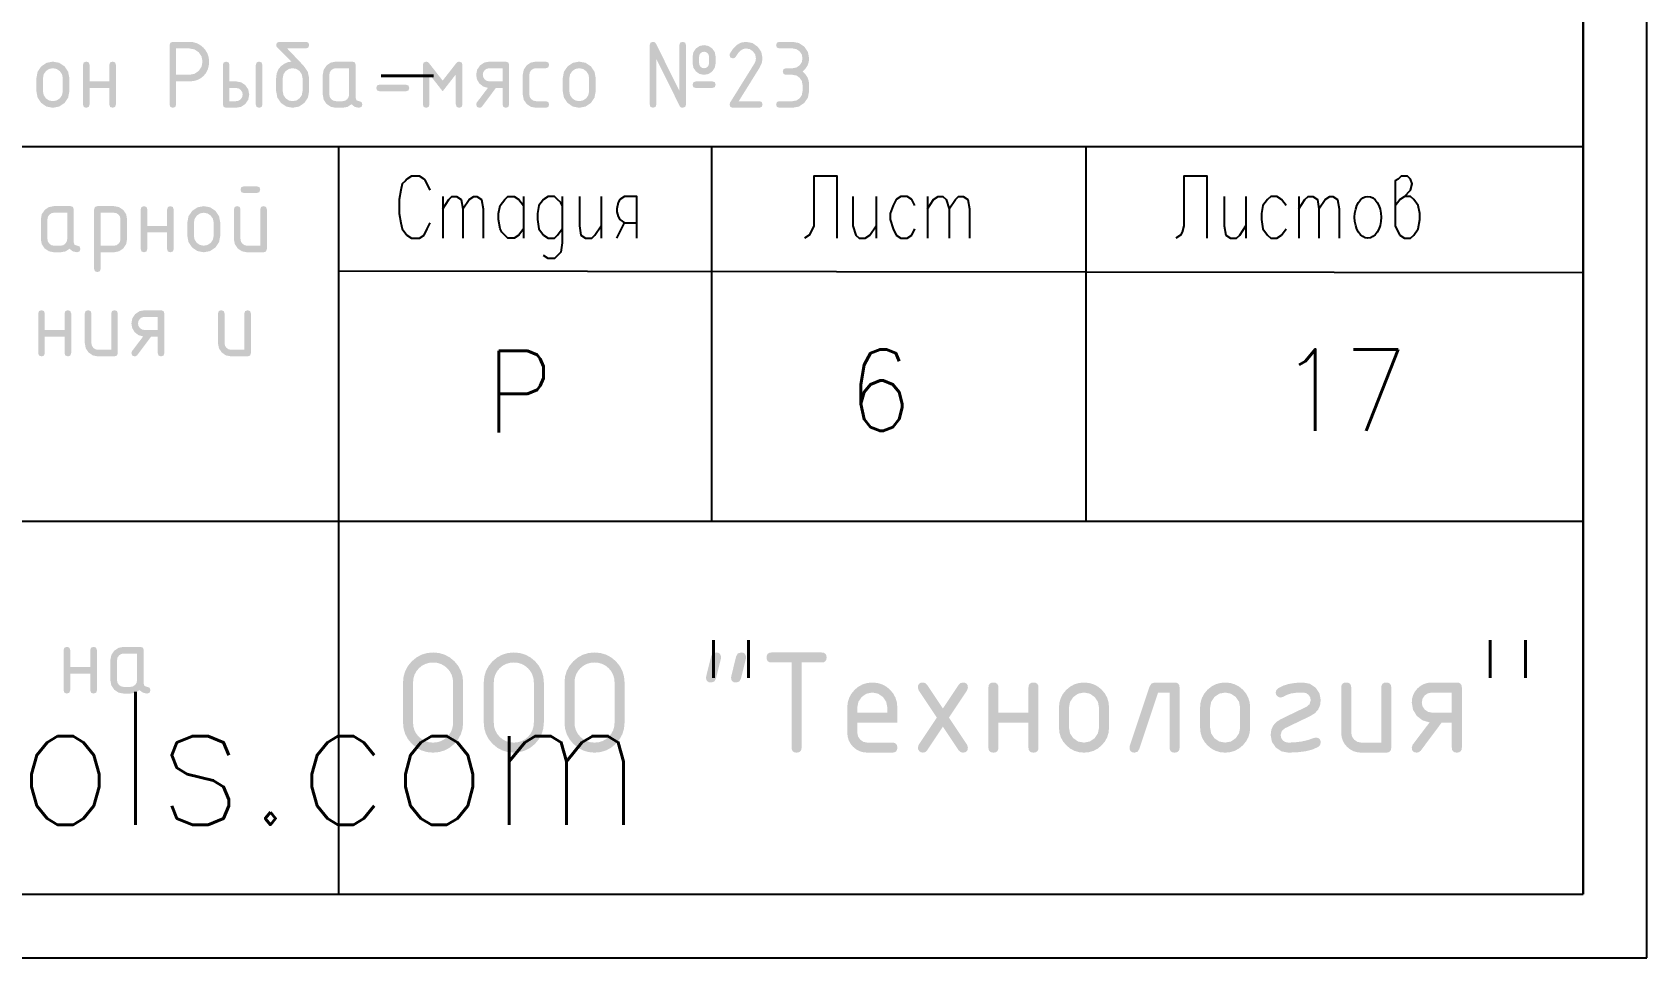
# Model space of a CAD drawing. Header units: millimetres. Extents: x 0 to 420, y 0 to 297.
# Drawn here: x 376.08 to 420.07, y 0 to 25.21 of the extents above; entities that cross this region are included whole.
import ezdxf

# ---------------------------------------------------------------- set-up
doc = ezdxf.new("R2010")
doc.units = ezdxf.units.MM
doc.layers.get('0').update_dxf_attribs({"linetype": 'CONTINUOUS'})
doc.styles.get("Standard").update_dxf_attribs({"font": 'STANDARD'})

# ---------------------------------------------------------------- blocks, each defined once
blk = doc.blocks.new('ABViewer')
at = {"color": 0, "true_color": 0x000001, "insert": (0, 0), "char_height": 0.05, "attachment_point": 1}
blk.add_mtext('ABViewer 16 trial version - www.cadsofttools.com', dxfattribs=at)

msp = doc.modelspace()

# ---------------------------------------------------------------- hatches: boundary and pattern name
at = {"true_color": 0x000007}
h = msp.add_hatch(color=0, dxfattribs=at)
h.paths.add_polyline_path([(379.913331, 24.952871), (380.362571, 24.952871), (380.470463, 24.942966), (380.570035, 24.913321), (380.661235, 24.864039), (380.744012, 24.795223), (380.812742, 24.712446), (380.861834, 24.621246), (380.89129, 24.521674), (380.901109, 24.413782), (380.891712, 24.299569), (380.863557, 24.196672), (380.816695, 24.105041), (380.751178, 24.024624), (380.670769, 23.959193), (380.579199, 23.912521), (380.476466, 23.884555), (380.362571, 23.875245), (380.003179, 23.875245), (380.003179, 23.246308), (379.980579, 23.178853), (379.913331, 23.15646), (379.845876, 23.178853), (379.823483, 23.246308), (379.823483, 24.863023), (379.845876, 24.930271)], flags=0)
h.paths.add_polyline_path([(380.003179, 24.773175), (380.003179, 24.05439), (380.362571, 24.05439), (380.501477, 24.080435), (380.617233, 24.15857), (380.695367, 24.274394), (380.721412, 24.413782), (380.695367, 24.552964), (380.617233, 24.668995), (380.501477, 24.74713), (380.362571, 24.773175)], flags=0)
h = msp.add_hatch(color=0, dxfattribs=at)
h.paths.add_polyline_path([(383.626227, 23.964542), (383.626227, 23.605701), (383.593292, 23.432619), (383.495038, 23.287649), (383.349931, 23.189189), (383.177538, 23.15646), (383.004457, 23.189189), (382.859487, 23.287649), (382.761026, 23.432619), (382.728298, 23.605701), (382.728298, 23.964542), (382.742784, 24.091054), (382.786313, 24.199428), (382.858987, 24.289716), (382.960911, 24.361968), (383.053859, 24.400691), (383.140607, 24.413782), (382.745937, 24.808452), (382.728298, 24.861369), (382.750691, 24.929858), (382.818146, 24.952871), (383.538033, 24.952871), (383.605281, 24.930271), (383.627881, 24.863023), (383.605281, 24.795568), (383.538033, 24.773175), (383.027608, 24.773175), (383.479604, 24.298027), (383.589503, 24.137072)], flags=0)
h.paths.add_polyline_path([(383.446531, 23.605701), (383.446531, 23.964542), (383.426756, 24.067964), (383.367707, 24.155262), (383.280478, 24.214311), (383.177538, 24.234086), (383.073703, 24.214311), (382.986818, 24.155262), (382.927562, 24.067964), (382.907994, 23.964542), (382.907994, 23.605701), (382.927493, 23.501176), (382.986266, 23.414429), (383.073014, 23.355656), (383.177538, 23.336156), (383.280478, 23.355725), (383.367707, 23.41498), (383.426756, 23.501866)], flags=0)
h = msp.add_hatch(color=0, dxfattribs=at)
h.paths.add_polyline_path([(393.079554, 24.899403), (393.715105, 23.61893), (393.715105, 24.863023), (393.737498, 24.930271), (393.804953, 24.952871), (393.872201, 24.930271), (393.894801, 24.863023), (393.894801, 23.246308), (393.872201, 23.178853), (393.804953, 23.15646), (393.756653, 23.167622), (393.726129, 23.201109), (393.086719, 24.48985), (393.086719, 23.246308), (393.06412, 23.178853), (392.996871, 23.15646), (392.929416, 23.178853), (392.907023, 23.246308), (392.907023, 24.863023), (392.929416, 24.930271), (392.996871, 24.952871), (393.046067, 24.939366)], flags=0)
h.paths.add_polyline_path([(394.613586, 23.695549), (394.164345, 23.695549), (394.09689, 23.717942), (394.074497, 23.785397), (394.09689, 23.852645), (394.164345, 23.875245), (394.613586, 23.875245), (394.680834, 23.852645), (394.703434, 23.785397), (394.680834, 23.717942)], flags=0)
h.paths.add_polyline_path([(394.523738, 24.369134), (394.523738, 24.54883), (394.513816, 24.600162), (394.48405, 24.643639), (394.440504, 24.673405), (394.38869, 24.683327), (394.336876, 24.673405), (394.29333, 24.643639), (394.26384, 24.600162), (394.254193, 24.54883), (394.254193, 24.369134), (394.26384, 24.316148), (394.29333, 24.272671), (394.336876, 24.243663), (394.38869, 24.234086), (394.440504, 24.243732), (394.48405, 24.273222), (394.513816, 24.317044)], flags=0)
h.paths.add_polyline_path([(394.703434, 24.369134), (394.680352, 24.248073), (394.611381, 24.146443), (394.509544, 24.077265), (394.38869, 24.05439), (394.267629, 24.077265), (394.165999, 24.146443), (394.097304, 24.248073), (394.074497, 24.369134), (394.074497, 24.54883), (394.097304, 24.669615), (394.165999, 24.77097), (394.267629, 24.839941), (394.38869, 24.863023), (394.509544, 24.839941), (394.611381, 24.77097), (394.680352, 24.669615), (394.703434, 24.54883)], flags=0)
for points in [[(395.53206, 24.952871), (395.704453, 24.919867), (395.84956, 24.82113), (395.947814, 24.676023), (395.980749, 24.50363), (395.960217, 24.374991), (395.89917, 24.24511), (395.333072, 23.336156), (395.890901, 23.336156), (395.95815, 23.313557), (395.980749, 23.246308), (395.95815, 23.178853), (395.890901, 23.15646), (395.172668, 23.15646), (395.105213, 23.178853), (395.08282, 23.246308), (395.097703, 23.298123), (395.756405, 24.355353), (395.789891, 24.428458), (395.801053, 24.50363), (395.781278, 24.607052), (395.72223, 24.694351), (395.635, 24.7534), (395.53206, 24.773175), (395.457121, 24.759024), (395.38523, 24.716606), (395.316337, 24.645973), (395.250389, 24.547176), (395.218557, 24.514448), (395.172668, 24.50363), (395.105213, 24.526024), (395.08282, 24.593478), (395.091088, 24.63041), (395.181229, 24.771487), (395.284702, 24.872256), (395.401612, 24.932717)], [(396.801509, 24.05439), (396.621813, 24.05439), (396.554358, 24.076783), (396.531965, 24.144238), (396.554358, 24.211486), (396.621813, 24.234086), (396.801509, 24.234086), (396.905345, 24.253585), (396.99223, 24.312359), (397.050797, 24.399106), (397.070503, 24.50363), (397.050728, 24.607052), (396.991679, 24.694351), (396.904449, 24.7534), (396.801509, 24.773175), (396.442117, 24.773175), (396.374662, 24.795568), (396.352269, 24.863023), (396.374662, 24.930271), (396.442117, 24.952871), (396.801509, 24.952871), (396.973902, 24.919798), (397.119009, 24.820579), (397.217264, 24.675334), (397.250199, 24.50363), (397.238942, 24.397401), (397.205206, 24.302023), (397.149042, 24.217601), (397.070503, 24.144238), (397.149042, 24.070651), (397.205206, 23.986315), (397.238942, 23.89123), (397.250199, 23.785397), (397.250199, 23.605701), (397.217126, 23.432619), (397.117907, 23.287649), (396.972731, 23.189189), (396.801509, 23.15646), (396.442117, 23.15646), (396.374662, 23.178853), (396.352269, 23.246308), (396.374662, 23.313557), (396.442117, 23.336156), (396.801509, 23.336156), (396.905345, 23.355656), (396.99223, 23.414429), (397.050797, 23.501176), (397.070503, 23.605701), (397.070503, 23.785397), (397.050728, 23.888336), (396.991679, 23.975566), (396.904449, 24.034615)], [(377.644424, 23.695549), (377.644424, 23.246308), (377.621824, 23.178853), (377.554576, 23.15646), (377.487121, 23.178853), (377.464728, 23.246308), (377.464728, 24.323934), (377.487121, 24.391182), (377.554576, 24.413782), (377.621824, 24.391182), (377.644424, 24.323934), (377.644424, 23.875245), (378.182961, 23.875245), (378.182961, 24.323934), (378.205354, 24.391182), (378.272809, 24.413782), (378.340058, 24.391182), (378.362657, 24.323934), (378.362657, 23.246308), (378.340058, 23.178853), (378.272809, 23.15646), (378.205354, 23.178853), (378.182961, 23.246308), (378.182961, 23.695549)], [(387.265192, 23.605701), (386.905799, 24.065414), (386.905799, 23.246308), (386.883199, 23.178853), (386.815951, 23.15646), (386.748496, 23.178853), (386.726103, 23.246308), (386.726103, 24.323934), (386.748496, 24.391182), (386.815951, 24.413782), (386.860668, 24.399382), (386.905799, 24.356456), (387.265192, 23.896742), (387.624033, 24.356456), (387.668957, 24.399382), (387.713881, 24.413782), (387.781129, 24.391182), (387.803729, 24.323934), (387.803729, 23.246308), (387.781129, 23.178853), (387.713881, 23.15646), (387.646426, 23.178853), (387.624033, 23.246308), (387.624033, 24.065414)], [(389.627656, 24.05439), (389.627656, 23.515853), (389.640885, 23.447088), (389.680573, 23.389073), (389.738588, 23.349386), (389.807352, 23.336156), (390.076345, 23.336156), (390.143593, 23.313557), (390.166193, 23.246308), (390.143593, 23.178853), (390.076345, 23.15646), (389.807352, 23.15646), (389.667964, 23.182505), (389.55214, 23.26064), (389.474005, 23.376464), (389.44796, 23.515853), (389.44796, 24.05439), (389.474005, 24.193572), (389.55214, 24.309603), (389.667964, 24.387737), (389.807352, 24.413782), (390.076345, 24.413782), (390.143593, 24.391182), (390.166193, 24.323934), (390.143593, 24.256479), (390.076345, 24.234086), (389.807352, 24.234086), (389.737899, 24.220926), (389.680021, 24.181721), (389.64061, 24.12343)], [(386.264735, 23.605701), (385.546502, 23.605701), (385.479047, 23.628094), (385.456654, 23.695549), (385.479047, 23.762797), (385.546502, 23.785397), (386.264735, 23.785397), (386.331984, 23.762797), (386.354583, 23.695549), (386.331984, 23.628094)], [(379.217555, 19.758422), (379.217555, 19.309181), (379.194955, 19.241726), (379.127707, 19.219333), (379.060252, 19.241726), (379.037859, 19.309181), (379.037859, 20.386807), (379.060252, 20.454055), (379.127707, 20.476655), (379.194955, 20.454055), (379.217555, 20.386807), (379.217555, 19.938118), (379.756092, 19.938118), (379.756092, 20.386807), (379.778485, 20.454055), (379.84594, 20.476655), (379.913189, 20.454055), (379.935788, 20.386807), (379.935788, 19.309181), (379.913189, 19.241726), (379.84594, 19.219333), (379.778485, 19.241726), (379.756092, 19.309181), (379.756092, 19.758422)], [(376.424619, 16.921961), (376.424619, 16.472721), (376.40202, 16.405266), (376.334771, 16.382873), (376.267316, 16.405266), (376.244923, 16.472721), (376.244923, 17.550347), (376.267316, 17.617595), (376.334771, 17.640195), (376.40202, 17.617595), (376.424619, 17.550347), (376.424619, 17.101658), (376.963157, 17.101658), (376.963157, 17.550347), (376.98555, 17.617595), (377.053005, 17.640195), (377.120253, 17.617595), (377.142853, 17.550347), (377.142853, 16.472721), (377.120253, 16.405266), (377.053005, 16.382873), (376.98555, 16.405266), (376.963157, 16.472721), (376.963157, 16.921961)], [(378.412302, 17.550347), (378.412302, 16.472721), (378.389702, 16.405266), (378.322454, 16.382873), (377.873765, 16.382873), (377.734376, 16.408918), (377.618552, 16.487053), (377.540417, 16.602877), (377.514372, 16.742265), (377.514372, 17.550347), (377.536766, 17.617595), (377.60422, 17.640195), (377.671469, 17.617595), (377.694069, 17.550347), (377.694069, 16.742265), (377.707298, 16.673501), (377.746985, 16.615486), (377.805001, 16.575798), (377.873765, 16.562569), (378.232606, 16.562569), (378.232606, 17.550347), (378.254999, 17.617595), (378.322454, 17.640195), (378.389702, 17.617595)], [(382.040506, 17.550347), (382.040506, 16.472721), (382.017906, 16.405266), (381.950658, 16.382873), (381.501969, 16.382873), (381.36258, 16.408918), (381.246756, 16.487053), (381.168621, 16.602877), (381.142577, 16.742265), (381.142577, 17.550347), (381.16497, 17.617595), (381.232425, 17.640195), (381.299673, 17.617595), (381.322273, 17.550347), (381.322273, 16.742265), (381.335502, 16.673501), (381.375189, 16.615486), (381.433205, 16.575798), (381.501969, 16.562569), (381.86081, 16.562569), (381.86081, 17.550347), (381.883203, 17.617595), (381.950658, 17.640195), (382.017906, 17.617595)], [(377.116637, 7.741862), (377.116637, 7.287109), (377.093899, 7.218896), (377.025687, 7.196159), (376.957474, 7.218896), (376.934736, 7.287109), (376.934736, 8.378515), (376.957474, 8.446728), (377.025687, 8.469466), (377.093899, 8.446728), (377.116637, 8.378515), (377.116637, 7.923763), (377.66234, 7.923763), (377.66234, 8.378515), (377.685078, 8.446728), (377.753291, 8.469466), (377.821504, 8.446728), (377.844241, 8.378515), (377.844241, 7.287109), (377.821504, 7.218896), (377.753291, 7.196159), (377.685078, 7.218896), (377.66234, 7.287109), (377.66234, 7.741862)], [(396.090654, 8.179773), (396.099146, 8.239183), (396.124691, 8.281748), (396.167393, 8.307362), (396.227355, 8.315923), (397.591613, 8.315923), (397.651023, 8.307362), (397.693588, 8.281748), (397.719202, 8.239183), (397.727763, 8.179773), (397.719202, 8.119811), (397.693588, 8.077109), (397.651023, 8.051564), (397.591613, 8.043071), (397.04591, 8.043071), (397.04591, 5.724109), (397.03734, 5.664147), (397.011665, 5.621445), (396.968938, 5.595899), (396.909208, 5.587407), (396.849565, 5.595899), (396.807027, 5.621445), (396.781542, 5.664147), (396.773058, 5.724109), (396.773058, 8.043071), (396.227355, 8.043071), (396.167393, 8.051564), (396.124691, 8.077109), (396.099146, 8.119811)], [(401.060916, 6.542663), (401.554805, 5.800176), (401.577405, 5.724109), (401.568844, 5.664147), (401.543229, 5.621445), (401.500665, 5.595899), (401.441255, 5.587407), (401.375522, 5.602359), (401.327153, 5.64749), (400.895552, 6.29627), (400.463399, 5.64749), (400.415305, 5.602359), (400.349848, 5.587407), (400.297483, 5.597398), (400.253386, 5.627646), (400.223138, 5.671743), (400.213147, 5.724109), (400.235747, 5.800176), (400.730187, 6.542663), (400.235747, 7.284599), (400.213147, 7.361218), (400.221639, 7.420629), (400.247185, 7.463193), (400.289887, 7.488807), (400.349848, 7.497368), (400.415305, 7.48221), (400.463399, 7.437286), (400.895552, 6.79071), (401.327153, 7.437286), (401.375522, 7.48221), (401.441255, 7.497368), (401.500665, 7.488911), (401.543229, 7.463606), (401.568844, 7.421559), (401.577405, 7.362872), (401.554805, 7.284599)], [(402.408692, 6.405962), (402.408692, 5.724109), (402.400131, 5.664147), (402.374517, 5.621445), (402.331952, 5.595899), (402.272542, 5.587407), (402.21258, 5.595899), (402.169878, 5.621445), (402.144333, 5.664147), (402.13584, 5.724109), (402.13584, 7.361218), (402.144333, 7.420629), (402.169878, 7.463193), (402.21258, 7.488807), (402.272542, 7.497368), (402.331952, 7.488807), (402.374517, 7.463193), (402.400131, 7.420629), (402.408692, 7.361218), (402.408692, 6.678814), (403.227247, 6.678814), (403.227247, 7.361218), (403.235739, 7.420629), (403.261284, 7.463193), (403.303986, 7.488807), (403.363948, 7.497368), (403.423359, 7.488807), (403.465923, 7.463193), (403.491537, 7.420629), (403.500098, 7.361218), (403.500098, 5.724109), (403.491537, 5.664147), (403.465923, 5.621445), (403.423359, 5.595899), (403.363948, 5.587407), (403.303986, 5.595899), (403.261284, 5.621445), (403.235739, 5.664147), (403.227247, 5.724109), (403.227247, 6.405962)], [(406.663632, 7.497368), (407.209335, 7.497368), (407.268746, 7.488807), (407.31131, 7.463193), (407.336924, 7.420629), (407.345485, 7.361218), (407.345485, 5.724109), (407.336924, 5.664147), (407.31131, 5.621445), (407.268746, 5.595899), (407.209335, 5.587407), (407.149373, 5.595899), (407.106671, 5.621445), (407.081126, 5.664147), (407.072634, 5.724109), (407.072634, 7.224517), (406.760646, 7.224517), (406.245811, 5.680563), (406.198199, 5.610627), (406.117929, 5.587407), (406.057967, 5.596003), (406.015265, 5.621858), (405.989719, 5.665077), (405.981227, 5.725762), (405.987291, 5.767103), (406.52693, 7.386023), (406.579778, 7.469394)], [(411.054722, 5.99696), (411.114132, 5.988391), (411.156697, 5.962716), (411.182311, 5.919988), (411.190872, 5.860259), (411.171579, 5.790461), (411.114253, 5.73844), (410.965011, 5.672286), (410.780217, 5.625097), (410.559868, 5.596821), (410.303967, 5.587407), (410.120136, 5.622203), (409.966072, 5.726865), (409.86141, 5.880929), (409.826614, 6.06476), (409.843667, 6.204062), (409.894827, 6.322591), (409.980093, 6.420242), (410.099466, 6.496913), (410.806675, 6.838115), (410.890046, 6.910048), (410.91802, 7.020016), (410.902862, 7.098426), (410.857938, 7.164434), (410.79193, 7.209358), (410.713519, 7.224517), (410.51019, 7.217213), (410.368459, 7.195853), (410.27048, 7.16154), (410.163407, 7.104903), (410.099466, 7.088367), (410.048961, 7.098702), (410.004657, 7.129708), (409.973651, 7.174012), (409.963315, 7.224517), (409.98123, 7.291627), (410.035525, 7.344682), (410.167816, 7.411327), (410.324913, 7.459059), (410.506814, 7.487774), (410.713519, 7.497368), (410.897143, 7.462366), (411.051414, 7.357911), (411.15587, 7.203639), (411.190872, 7.020016), (411.173629, 6.880481), (411.12197, 6.761978), (411.035998, 6.664456), (410.915815, 6.587863), (410.215221, 6.251071), (410.128404, 6.176519), (410.099466, 6.06476), (410.114417, 5.986349), (410.159548, 5.920341), (410.225556, 5.875211), (410.303967, 5.860259), (410.497124, 5.868122), (410.678035, 5.891747), (410.846647, 5.931185), (411.002908, 5.986487)], [(413.113565, 7.361218), (413.113565, 5.724109), (413.105004, 5.664147), (413.07939, 5.621445), (413.036826, 5.595899), (412.977415, 5.587407), (412.295011, 5.587407), (412.184621, 5.597243), (412.083275, 5.626819), (411.990921, 5.676239), (411.907506, 5.745606), (411.838139, 5.82902), (411.788719, 5.921375), (411.759143, 6.022721), (411.749308, 6.13311), (411.749308, 7.361218), (411.7578, 7.420629), (411.783345, 7.463193), (411.826047, 7.488807), (411.886009, 7.497368), (411.94542, 7.488807), (411.987984, 7.463193), (412.013598, 7.420629), (412.022159, 7.361218), (412.022159, 6.13311), (412.042141, 6.029275), (412.102637, 5.940736), (412.191175, 5.88024), (412.295011, 5.860259), (412.840714, 5.860259), (412.840714, 7.361218), (412.849206, 7.420629), (412.874751, 7.463193), (412.917453, 7.488807), (412.977415, 7.497368), (413.036826, 7.488807), (413.07939, 7.463193), (413.105004, 7.420629)]]:
    msp.add_hatch(color=0, dxfattribs=at).paths.add_polyline_path(points, flags=0)
h = msp.add_hatch(color=0, dxfattribs=at)
h.paths.add_polyline_path([(376.195278, 23.605701), (376.195278, 23.964542), (376.228007, 24.137417), (376.326468, 24.282593), (376.471437, 24.380847), (376.644519, 24.413782), (376.818496, 24.381192), (376.963121, 24.283695), (377.060618, 24.139001), (377.093208, 23.964542), (377.093208, 23.605701), (377.060273, 23.432619), (376.962019, 23.287649), (376.816912, 23.189189), (376.644519, 23.15646), (376.471437, 23.189189), (376.326468, 23.287649), (376.228007, 23.432619)], flags=0)
h.paths.add_polyline_path([(376.913512, 23.605701), (376.913512, 23.964542), (376.893737, 24.067964), (376.834688, 24.155262), (376.747458, 24.214311), (376.644519, 24.234086), (376.540684, 24.214311), (376.453798, 24.155262), (376.394543, 24.067964), (376.374975, 23.964542), (376.374975, 23.605701), (376.394474, 23.501176), (376.453247, 23.414429), (376.539995, 23.355656), (376.644519, 23.336156), (376.747458, 23.355725), (376.834688, 23.41498), (376.893737, 23.501866)], flags=0)
h = msp.add_hatch(color=0, dxfattribs=at)
h.paths.add_polyline_path([(381.994124, 23.515853), (381.968079, 23.376464), (381.889944, 23.26064), (381.774189, 23.182505), (381.635283, 23.15646), (381.365738, 23.15646), (381.298283, 23.178853), (381.27589, 23.246308), (381.27589, 24.323934), (381.298283, 24.391182), (381.365738, 24.413782), (381.432987, 24.391182), (381.455586, 24.323934), (381.455586, 23.875245), (381.635283, 23.875245), (381.774189, 23.8492), (381.889944, 23.771065), (381.968079, 23.655034)], flags=0)
h.paths.add_polyline_path([(381.814979, 23.515853), (381.801887, 23.585788), (381.763164, 23.643735), (381.705218, 23.682457), (381.635283, 23.695549), (381.455586, 23.695549), (381.455586, 23.336156), (381.635283, 23.336156), (381.704047, 23.34911), (381.762062, 23.388522), (381.80175, 23.446399)], flags=0)
h.paths.add_polyline_path([(382.17382, 24.323934), (382.196213, 24.391182), (382.263668, 24.413782), (382.330916, 24.391182), (382.353516, 24.323934), (382.353516, 23.246308), (382.330916, 23.178853), (382.263668, 23.15646), (382.196213, 23.178853), (382.17382, 23.246308)], flags=0)
h = msp.add_hatch(color=0, dxfattribs=at)
h.paths.add_polyline_path([(384.71598, 24.234086), (384.357139, 24.234086), (384.287686, 24.220926), (384.229809, 24.181721), (384.190397, 24.12343), (384.177443, 24.05439), (384.177443, 23.515853), (384.190672, 23.447088), (384.23036, 23.389073), (384.288375, 23.349386), (384.357139, 23.336156), (384.536836, 23.336156), (384.6056, 23.34911), (384.663615, 23.388522), (384.70282, 23.446399), (384.71598, 23.515853)], flags=0)
h.paths.add_polyline_path([(385.075373, 23.246308), (385.052773, 23.178853), (384.985525, 23.15646), (384.871354, 23.180162), (384.779921, 23.25182), (384.669541, 23.180162), (384.536836, 23.15646), (384.357139, 23.15646), (384.217751, 23.182505), (384.101927, 23.26064), (384.023792, 23.376464), (383.997747, 23.515853), (383.997747, 24.05439), (384.023792, 24.193572), (384.101927, 24.309603), (384.217751, 24.387737), (384.357139, 24.413782), (384.805829, 24.413782), (384.873077, 24.391182), (384.895677, 24.323934), (384.895677, 23.426005), (384.91807, 23.35855), (384.985525, 23.336156), (385.052773, 23.313557)], flags=0)
h = msp.add_hatch(color=0, dxfattribs=at)
h.paths.add_polyline_path([(388.498215, 23.698305), (388.371367, 23.735443), (388.26891, 23.815162), (388.200973, 23.925268), (388.178511, 24.05439), (388.204555, 24.193572), (388.28269, 24.309603), (388.398514, 24.387737), (388.537903, 24.413782), (388.986592, 24.413782), (389.05384, 24.391182), (389.07644, 24.323934), (389.07644, 23.246308), (389.05384, 23.178853), (388.986592, 23.15646), (388.919137, 23.178853), (388.896744, 23.246308), (388.896744, 23.695549), (388.714843, 23.695549), (388.340568, 23.193392), (388.308597, 23.165624), (388.268359, 23.15646), (388.200904, 23.178853), (388.178511, 23.246308), (388.196149, 23.300879)], flags=0)
h.paths.add_polyline_path([(388.358207, 24.05439), (388.371436, 23.986108), (388.411123, 23.928162), (388.469139, 23.888474), (388.537903, 23.875245), (388.896744, 23.875245), (388.896744, 24.234086), (388.537903, 24.234086), (388.46845, 24.220926), (388.410572, 24.181721), (388.37116, 24.12343)], flags=0)
h = msp.add_hatch(color=0, dxfattribs=at)
h.paths.add_polyline_path([(390.537265, 23.605701), (390.537265, 23.964542), (390.569994, 24.137417), (390.668455, 24.282593), (390.813424, 24.380847), (390.986506, 24.413782), (391.160483, 24.381192), (391.305108, 24.283695), (391.402605, 24.139001), (391.435195, 23.964542), (391.435195, 23.605701), (391.40226, 23.432619), (391.304006, 23.287649), (391.158899, 23.189189), (390.986506, 23.15646), (390.813424, 23.189189), (390.668455, 23.287649), (390.569994, 23.432619)], flags=0)
h.paths.add_polyline_path([(391.255499, 23.605701), (391.255499, 23.964542), (391.235724, 24.067964), (391.176675, 24.155262), (391.089445, 24.214311), (390.986506, 24.234086), (390.882671, 24.214311), (390.795785, 24.155262), (390.73653, 24.067964), (390.716962, 23.964542), (390.716962, 23.605701), (390.736461, 23.501176), (390.795234, 23.414429), (390.881982, 23.355656), (390.986506, 23.336156), (391.089445, 23.355725), (391.176675, 23.41498), (391.235724, 23.501866)], flags=0)
h = msp.add_hatch(color=0, dxfattribs=at)
h.paths.add_polyline_path([(382.474687, 20.386807), (382.474687, 19.309181), (382.452087, 19.241726), (382.384839, 19.219333), (381.93615, 19.219333), (381.796761, 19.245378), (381.680937, 19.323513), (381.602802, 19.439337), (381.576757, 19.578726), (381.576757, 20.386807), (381.59915, 20.454055), (381.666605, 20.476655), (381.733854, 20.454055), (381.756453, 20.386807), (381.756453, 19.578726), (381.769683, 19.509962), (381.80937, 19.451946), (381.867385, 19.412259), (381.93615, 19.399029), (382.294991, 19.399029), (382.294991, 20.386807), (382.317384, 20.454055), (382.384839, 20.476655), (382.452087, 20.454055)], flags=0)
h.paths.add_polyline_path([(382.20404, 20.836048), (381.846301, 20.836048), (381.778846, 20.858441), (381.756453, 20.925896), (381.778846, 20.993144), (381.846301, 21.015744), (382.20404, 21.015744), (382.271288, 20.993144), (382.293888, 20.925896), (382.271288, 20.858441)], flags=0)
h = msp.add_hatch(color=0, dxfattribs=at)
h.paths.add_polyline_path([(377.034235, 20.296959), (376.675394, 20.296959), (376.605941, 20.283799), (376.548064, 20.244594), (376.508652, 20.186303), (376.495698, 20.117263), (376.495698, 19.578726), (376.508927, 19.509962), (376.548615, 19.451946), (376.60663, 19.412259), (376.675394, 19.399029), (376.85509, 19.399029), (376.923855, 19.411983), (376.98187, 19.451395), (377.021075, 19.509272), (377.034235, 19.578726)], flags=0)
h.paths.add_polyline_path([(377.393628, 19.309181), (377.371028, 19.241726), (377.30378, 19.219333), (377.189609, 19.243036), (377.098176, 19.314693), (376.987796, 19.243036), (376.85509, 19.219333), (376.675394, 19.219333), (376.536006, 19.245378), (376.420182, 19.323513), (376.342047, 19.439337), (376.316002, 19.578726), (376.316002, 20.117263), (376.342047, 20.256445), (376.420182, 20.372476), (376.536006, 20.45061), (376.675394, 20.476655), (377.124084, 20.476655), (377.191332, 20.454055), (377.213932, 20.386807), (377.213932, 19.488878), (377.236325, 19.421423), (377.30378, 19.399029), (377.371028, 19.37643)], flags=0)
h = msp.add_hatch(color=0, dxfattribs=at)
h.paths.add_polyline_path([(377.768409, 20.386807), (377.790803, 20.454055), (377.858258, 20.476655), (378.307498, 20.476655), (378.446404, 20.45061), (378.562159, 20.372476), (378.640294, 20.256445), (378.666339, 20.117263), (378.666339, 19.578726), (378.640294, 19.439819), (378.562159, 19.324064), (378.446404, 19.245447), (378.307498, 19.219333), (377.948106, 19.219333), (377.948106, 18.770093), (377.925506, 18.702845), (377.858258, 18.680245), (377.790803, 18.702845), (377.768409, 18.770093)], flags=0)
h.paths.add_polyline_path([(377.948106, 20.296959), (377.948106, 19.399029), (378.307498, 19.399029), (378.376262, 19.411983), (378.434278, 19.451395), (378.473483, 19.509272), (378.486643, 19.578726), (378.486643, 20.117263), (378.473552, 20.187405), (378.434829, 20.245145), (378.377365, 20.283868), (378.307498, 20.296959)], flags=0)
h = msp.add_hatch(color=0, dxfattribs=at)
h.paths.add_polyline_path([(380.307308, 19.668574), (380.307308, 20.027415), (380.340036, 20.20029), (380.438497, 20.345466), (380.583467, 20.44372), (380.756548, 20.476655), (380.930526, 20.444065), (381.075151, 20.346568), (381.172647, 20.201874), (381.205238, 20.027415), (381.205238, 19.668574), (381.172303, 19.495492), (381.074048, 19.350522), (380.928941, 19.252062), (380.756548, 19.219333), (380.583467, 19.252062), (380.438497, 19.350522), (380.340036, 19.495492)], flags=0)
h.paths.add_polyline_path([(381.025541, 19.668574), (381.025541, 20.027415), (381.005767, 20.130837), (380.946718, 20.218135), (380.859488, 20.277184), (380.756548, 20.296959), (380.652713, 20.277184), (380.565828, 20.218135), (380.506572, 20.130837), (380.487004, 20.027415), (380.487004, 19.668574), (380.506503, 19.56405), (380.565277, 19.477302), (380.652024, 19.418529), (380.756548, 19.399029), (380.859488, 19.418598), (380.946718, 19.477853), (381.005767, 19.564739)], flags=0)
h = msp.add_hatch(color=0, dxfattribs=at)
h.paths.add_polyline_path([(379.103527, 16.924718), (378.976678, 16.961856), (378.874221, 17.041575), (378.806284, 17.15168), (378.783822, 17.280803), (378.809867, 17.419984), (378.888001, 17.536015), (379.003825, 17.61415), (379.143214, 17.640195), (379.591903, 17.640195), (379.659152, 17.617595), (379.681751, 17.550347), (379.681751, 16.472721), (379.659152, 16.405266), (379.591903, 16.382873), (379.524448, 16.405266), (379.502055, 16.472721), (379.502055, 16.921961), (379.320154, 16.921961), (378.945879, 16.419804), (378.913908, 16.392037), (378.87367, 16.382873), (378.806215, 16.405266), (378.783822, 16.472721), (378.801461, 16.527291)], flags=0)
h.paths.add_polyline_path([(378.963518, 17.280803), (378.976747, 17.212521), (379.016434, 17.154574), (379.07445, 17.114887), (379.143214, 17.101658), (379.502055, 17.101658), (379.502055, 17.460499), (379.143214, 17.460499), (379.073761, 17.447339), (379.015883, 17.408133), (378.976471, 17.349842)], flags=0)
h = msp.add_hatch(color=0, dxfattribs=at)
h.paths.add_polyline_path([(378.938166, 8.287565), (378.574364, 8.287565), (378.504084, 8.274336), (378.44538, 8.234648), (378.405692, 8.175944), (378.392463, 8.105664), (378.392463, 7.559961), (378.405761, 7.490576), (378.445931, 7.431528), (378.50498, 7.391358), (378.574364, 7.37806), (378.756265, 7.37806), (378.826545, 7.391289), (378.88525, 7.430976), (378.924937, 7.489681), (378.938166, 7.559961)], flags=0)
h.paths.add_polyline_path([(379.301968, 7.287109), (379.279231, 7.218896), (379.211018, 7.196159), (379.095538, 7.220205), (379.00321, 7.292621), (378.8909, 7.220205), (378.756265, 7.196159), (378.574364, 7.196159), (378.433322, 7.222341), (378.315844, 7.301441), (378.236745, 7.418919), (378.210562, 7.559961), (378.210562, 8.105664), (378.236745, 8.246706), (378.315844, 8.364184), (378.433322, 8.443076), (378.574364, 8.469466), (379.029117, 8.469466), (379.09733, 8.446728), (379.120067, 8.378515), (379.120067, 7.46901), (379.142805, 7.400797), (379.211018, 7.37806), (379.279231, 7.355322)], flags=0)
h = msp.add_hatch(color=0, dxfattribs=at)
h.paths.add_polyline_path([(387.549724, 6.405962), (387.549724, 7.497368), (387.53981, 7.607448), (387.510105, 7.70869), (387.460659, 7.801148), (387.391525, 7.884873), (387.3078, 7.954007), (387.215343, 8.003453), (387.1141, 8.033158), (387.00402, 8.043071), (386.893631, 8.033158), (386.792285, 8.003453), (386.69993, 7.954007), (386.616516, 7.884873), (386.547149, 7.801148), (386.497729, 7.70869), (386.468153, 7.607448), (386.458317, 7.497368), (386.458317, 6.405962), (386.468153, 6.295573), (386.497729, 6.194226), (386.547149, 6.101872), (386.616516, 6.018458), (386.69993, 5.949091), (386.792285, 5.899671), (386.893631, 5.870095), (387.00402, 5.860259), (387.1141, 5.870095), (387.215343, 5.899671), (387.3078, 5.949091), (387.391525, 6.018458), (387.460659, 6.101872), (387.510105, 6.194226), (387.53981, 6.295573)], flags=0)
h.paths.add_polyline_path([(387.822575, 6.405962), (387.807589, 6.242664), (387.76263, 6.091769), (387.6877, 5.953276), (387.582796, 5.827186), (387.456706, 5.722283), (387.318213, 5.647352), (387.167318, 5.602393), (387.00402, 5.587407), (386.840723, 5.602393), (386.689828, 5.647352), (386.551335, 5.722283), (386.425244, 5.827186), (386.320341, 5.953276), (386.24541, 6.091769), (386.200452, 6.242664), (386.185466, 6.405962), (386.185466, 7.497368), (386.200452, 7.660666), (386.24541, 7.811561), (386.320341, 7.950054), (386.425244, 8.076144), (386.551335, 8.181047), (386.689828, 8.255978), (386.840723, 8.300937), (387.00402, 8.315923), (387.168033, 8.300954), (387.319384, 8.256116), (387.458024, 8.181513), (387.583899, 8.077247), (387.688165, 7.951372), (387.762768, 7.812732), (387.807606, 7.661381), (387.822575, 7.497368)], flags=0)
h = msp.add_hatch(color=0, dxfattribs=at)
h.paths.add_polyline_path([(389.749524, 6.405962), (389.749524, 7.497368), (389.73961, 7.607448), (389.709905, 7.70869), (389.660459, 7.801148), (389.591325, 7.884873), (389.5076, 7.954007), (389.415143, 8.003453), (389.3139, 8.033158), (389.20382, 8.043071), (389.093431, 8.033158), (388.992085, 8.003453), (388.89973, 7.954007), (388.816316, 7.884873), (388.746949, 7.801148), (388.697529, 7.70869), (388.667953, 7.607448), (388.658117, 7.497368), (388.658117, 6.405962), (388.667953, 6.295573), (388.697529, 6.194226), (388.746949, 6.101872), (388.816316, 6.018458), (388.89973, 5.949091), (388.992085, 5.899671), (389.093431, 5.870095), (389.20382, 5.860259), (389.3139, 5.870095), (389.415143, 5.899671), (389.5076, 5.949091), (389.591325, 6.018458), (389.660459, 6.101872), (389.709905, 6.194226), (389.73961, 6.295573)], flags=0)
h.paths.add_polyline_path([(390.022375, 6.405962), (390.007389, 6.242664), (389.96243, 6.091769), (389.8875, 5.953276), (389.782596, 5.827186), (389.656506, 5.722283), (389.518013, 5.647352), (389.367118, 5.602393), (389.20382, 5.587407), (389.040523, 5.602393), (388.889628, 5.647352), (388.751135, 5.722283), (388.625044, 5.827186), (388.520141, 5.953276), (388.44521, 6.091769), (388.400252, 6.242664), (388.385266, 6.405962), (388.385266, 7.497368), (388.400252, 7.660666), (388.44521, 7.811561), (388.520141, 7.950054), (388.625044, 8.076144), (388.751135, 8.181047), (388.889628, 8.255978), (389.040523, 8.300937), (389.20382, 8.315923), (389.367833, 8.300954), (389.519184, 8.256116), (389.657824, 8.181513), (389.783699, 8.077247), (389.887965, 7.951372), (389.962568, 7.812732), (390.007406, 7.661381), (390.022375, 7.497368)], flags=0)
h = msp.add_hatch(color=0, dxfattribs=at)
h.paths.add_polyline_path([(391.949324, 6.405962), (391.949324, 7.497368), (391.93941, 7.607448), (391.909705, 7.70869), (391.860259, 7.801148), (391.791125, 7.884873), (391.7074, 7.954007), (391.614943, 8.003453), (391.5137, 8.033158), (391.40362, 8.043071), (391.293231, 8.033158), (391.191885, 8.003453), (391.09953, 7.954007), (391.016116, 7.884873), (390.946749, 7.801148), (390.897329, 7.70869), (390.867753, 7.607448), (390.857917, 7.497368), (390.857917, 6.405962), (390.867753, 6.295573), (390.897329, 6.194226), (390.946749, 6.101872), (391.016116, 6.018458), (391.09953, 5.949091), (391.191885, 5.899671), (391.293231, 5.870095), (391.40362, 5.860259), (391.5137, 5.870095), (391.614943, 5.899671), (391.7074, 5.949091), (391.791125, 6.018458), (391.860259, 6.101872), (391.909705, 6.194226), (391.93941, 6.295573)], flags=0)
h.paths.add_polyline_path([(392.222175, 6.405962), (392.207189, 6.242664), (392.16223, 6.091769), (392.0873, 5.953276), (391.982396, 5.827186), (391.856306, 5.722283), (391.717813, 5.647352), (391.566918, 5.602393), (391.40362, 5.587407), (391.240323, 5.602393), (391.089428, 5.647352), (390.950935, 5.722283), (390.824844, 5.827186), (390.719941, 5.953276), (390.64501, 6.091769), (390.600052, 6.242664), (390.585066, 6.405962), (390.585066, 7.497368), (390.600052, 7.660666), (390.64501, 7.811561), (390.719941, 7.950054), (390.824844, 8.076144), (390.950935, 8.181047), (391.089428, 8.255978), (391.240323, 8.300937), (391.40362, 8.315923), (391.567633, 8.300954), (391.718984, 8.256116), (391.857624, 8.181513), (391.983499, 8.077247), (392.087765, 7.951372), (392.162368, 7.812732), (392.207206, 7.661381), (392.222175, 7.497368)], flags=0)
h = msp.add_hatch(color=0, dxfattribs=at)
h.paths.add_polyline_path([(394.713655, 8.315923), (394.773384, 8.307465), (394.816112, 8.282161), (394.841787, 8.240114), (394.850357, 8.181426), (394.845947, 8.1467), (394.709797, 7.600997), (394.664321, 7.523138), (394.577505, 7.497368), (394.517543, 7.50586), (394.474841, 7.531406), (394.449296, 7.574108), (394.440804, 7.63407), (394.449589, 7.676444), (394.475944, 7.787032), (394.519869, 7.965832), (394.581363, 8.212846), (394.626839, 8.290016)], flags=0)
h.paths.add_polyline_path([(395.39606, 8.315923), (395.45547, 8.307465), (395.498034, 8.282161), (395.523649, 8.240114), (395.53221, 8.181426), (395.528351, 8.1467), (395.39165, 7.600997), (395.346175, 7.523138), (395.259358, 7.497368), (395.199715, 7.50586), (395.157177, 7.531406), (395.131692, 7.574108), (395.123208, 7.63407), (395.131993, 7.676444), (395.158348, 7.787032), (395.202273, 7.965832), (395.263768, 8.212846), (395.309243, 8.290016)], flags=0)
h = msp.add_hatch(color=0, dxfattribs=at)
h.paths.add_polyline_path([(398.972858, 7.224517), (398.815279, 7.194407), (398.682919, 7.104352), (398.59314, 6.972129), (398.563305, 6.815515), (398.563305, 6.678814), (399.38186, 6.678814), (399.38186, 6.815515), (399.35175, 6.972129), (399.261695, 7.104352), (399.129472, 7.194407)], flags=0)
h.paths.add_polyline_path([(398.563305, 6.405962), (398.563305, 6.13311), (398.583287, 6.029275), (398.643783, 5.940736), (398.732322, 5.88024), (398.836157, 5.860259), (399.518561, 5.860259), (399.577972, 5.851698), (399.620536, 5.826084), (399.64615, 5.783519), (399.654711, 5.724109), (399.64615, 5.664147), (399.620536, 5.621445), (399.577972, 5.595899), (399.518561, 5.587407), (398.836157, 5.587407), (398.725767, 5.597243), (398.624421, 5.626819), (398.532067, 5.676239), (398.448652, 5.745606), (398.379285, 5.82902), (398.329865, 5.921375), (398.300289, 6.022721), (398.290454, 6.13311), (398.290454, 6.815515), (398.302873, 6.951648), (398.340201, 7.077342), (398.40254, 7.192701), (398.489994, 7.297828), (398.594897, 7.38505), (398.710342, 7.447414), (398.836329, 7.484871), (398.972858, 7.497368), (399.110731, 7.484983), (399.237441, 7.447897), (399.35299, 7.386212), (399.457376, 7.300033), (399.543555, 7.195647), (399.60524, 7.080098), (399.642326, 6.953388), (399.654711, 6.815515), (399.654711, 6.405962)], flags=0)
h = msp.add_hatch(color=0, dxfattribs=at)
h.paths.add_polyline_path([(404.058534, 6.269812), (404.058534, 6.815515), (404.070953, 6.951648), (404.108281, 7.077342), (404.17062, 7.192701), (404.258074, 7.297828), (404.362977, 7.38505), (404.478422, 7.447414), (404.604409, 7.484871), (404.740938, 7.497368), (404.878811, 7.484983), (405.005522, 7.447897), (405.12107, 7.386212), (405.225457, 7.300033), (405.311636, 7.195647), (405.37332, 7.080098), (405.410407, 6.953388), (405.422792, 6.815515), (405.422792, 6.269812), (405.410295, 6.133283), (405.372838, 6.007296), (405.310473, 5.89185), (405.223252, 5.786947), (405.118125, 5.699493), (405.002766, 5.637154), (404.877071, 5.599827), (404.740938, 5.587407), (404.604409, 5.599827), (404.478422, 5.637154), (404.362977, 5.699493), (404.258074, 5.786947), (404.17062, 5.89185), (404.108281, 6.007296), (404.070953, 6.133283)], flags=0)
h.paths.add_polyline_path([(405.14994, 6.269812), (405.14994, 6.815515), (405.11983, 6.972129), (405.029775, 7.104352), (404.897552, 7.194407), (404.740938, 7.224517), (404.58336, 7.194407), (404.450999, 7.104352), (404.36122, 6.972129), (404.331385, 6.815515), (404.331385, 6.269812), (404.360875, 6.111062), (404.449897, 5.97877), (404.582188, 5.889749), (404.740938, 5.860259), (404.897552, 5.890093), (405.029775, 5.979873), (405.11983, 6.112233)], flags=0)
h = msp.add_hatch(color=0, dxfattribs=at)
h.paths.add_polyline_path([(407.903921, 6.269812), (407.903921, 6.815515), (407.91634, 6.951648), (407.953668, 7.077342), (408.016007, 7.192701), (408.103461, 7.297828), (408.208364, 7.38505), (408.323809, 7.447414), (408.449796, 7.484871), (408.586325, 7.497368), (408.724198, 7.484983), (408.850909, 7.447897), (408.966457, 7.386212), (409.070843, 7.300033), (409.157022, 7.195647), (409.218707, 7.080098), (409.255793, 6.953388), (409.268178, 6.815515), (409.268178, 6.269812), (409.255681, 6.133283), (409.218225, 6.007296), (409.15586, 5.89185), (409.068639, 5.786947), (408.963511, 5.699493), (408.848152, 5.637154), (408.722458, 5.599827), (408.586325, 5.587407), (408.449796, 5.599827), (408.323809, 5.637154), (408.208364, 5.699493), (408.103461, 5.786947), (408.016007, 5.89185), (407.953668, 6.007296), (407.91634, 6.133283)], flags=0)
h.paths.add_polyline_path([(408.995327, 6.269812), (408.995327, 6.815515), (408.965217, 6.972129), (408.875162, 7.104352), (408.742939, 7.194407), (408.586325, 7.224517), (408.428747, 7.194407), (408.296386, 7.104352), (408.206607, 6.972129), (408.176772, 6.815515), (408.176772, 6.269812), (408.206262, 6.111062), (408.295284, 5.97877), (408.427575, 5.889749), (408.586325, 5.860259), (408.742939, 5.890093), (408.875162, 5.979873), (408.965217, 6.112233)], flags=0)
h = msp.add_hatch(color=0, dxfattribs=at)
h.paths.add_polyline_path([(414.157622, 6.410372), (413.965041, 6.467078), (413.809254, 6.587863), (413.706314, 6.755295), (413.672001, 6.951665), (413.681837, 7.061745), (413.711413, 7.162987), (413.760833, 7.255445), (413.8302, 7.339169), (413.913614, 7.408304), (414.005969, 7.45775), (414.107315, 7.487455), (414.217704, 7.497368), (414.900109, 7.497368), (414.959519, 7.488807), (415.002083, 7.463193), (415.027698, 7.420629), (415.036259, 7.361218), (415.036259, 5.724109), (415.027698, 5.664147), (415.002083, 5.621445), (414.959519, 5.595899), (414.900109, 5.587407), (414.840147, 5.595899), (414.797445, 5.621445), (414.771899, 5.664147), (414.763407, 5.724109), (414.763407, 6.405962), (414.486697, 6.405962), (413.917843, 5.64308), (413.869887, 5.601188), (413.808702, 5.587407), (413.74874, 5.595899), (413.706038, 5.621445), (413.680493, 5.664147), (413.672001, 5.724109), (413.69901, 5.806791)], flags=0)
h.paths.add_polyline_path([(413.944853, 6.951665), (413.964834, 6.84783), (414.02533, 6.759291), (414.113869, 6.698795), (414.217704, 6.678814), (414.763407, 6.678814), (414.763407, 7.224517), (414.217704, 7.224517), (414.112284, 7.204397), (414.024228, 7.14459), (413.964696, 7.056603)], flags=0)

# ---------------------------------------------------------------- linework, layer by layer
at = {"color": 0, "true_color": 0x000007}
for points in [[(0.211668, 0), (420.073667, 0), (420.073667, 296.925999), (0.211668, 296.925999)], [(7.239002, 1.735667), (418.338, 1.735667), (418.338, 295.190332), (7.239002, 295.190332)]]:
    msp.add_lwpolyline(points, close=True, dxfattribs=at)
for points in [[(418.338, 39.031333), (418.338, 1.735667)], [(292.862, 22.098), (418.338, 22.098)], [(384.429, 22.098), (384.429, 1.735667)], [(394.589, 22.098), (394.589, 11.895667)], [(404.791333, 22.098), (404.791333, 11.895667)], [(386.926667, 20.912667), (386.842, 21.082), (386.799667, 21.166667), (386.757333, 21.209), (386.630333, 21.293667), (386.418667, 21.293667), (386.291667, 21.209), (386.249333, 21.166667), (386.164667, 21.082), (386.122333, 20.912667), (386.08, 20.658667), (386.08, 20.277667), (386.122333, 20.023667), (386.164667, 19.854333), (386.291667, 19.685), (386.418667, 19.600333), (386.630333, 19.600333), (386.757333, 19.685), (386.842, 19.854333), (386.926667, 20.023667)], [(398.018, 19.600333), (398.018, 21.293667), (397.383, 21.293667), (397.383, 19.939), (397.298333, 19.769667), (397.256, 19.685), (397.129, 19.600333)], [(408.093333, 19.600333), (408.093333, 21.293667), (407.458333, 21.293667), (407.458333, 19.939), (407.416, 19.769667), (407.373667, 19.685), (407.246667, 19.600333)], [(413.215667, 20.489333), (413.342667, 20.658667), (413.469667, 20.743333), (413.639, 20.912667), (413.681333, 21.082), (413.639, 21.209), (413.554333, 21.293667), (413.385, 21.293667), (413.300333, 21.209), (413.215667, 21.166667), (413.215667, 19.939), (413.300333, 19.769667), (413.342667, 19.685), (413.469667, 19.600333), (413.639, 19.600333), (413.723667, 19.685), (413.850667, 19.854333), (413.893, 20.108333), (413.893, 20.277667), (413.850667, 20.489333), (413.723667, 20.658667), (413.639, 20.743333), (413.469667, 20.743333)], [(387.265333, 20.743333), (387.265333, 19.600333)], [(387.265333, 20.404667), (387.434667, 20.658667), (387.519333, 20.743333), (387.646333, 20.743333), (387.773333, 20.658667), (387.815667, 20.404667), (387.815667, 19.600333)], [(387.815667, 20.404667), (387.985, 20.658667), (388.112, 20.743333), (388.196667, 20.743333), (388.323667, 20.658667), (388.366, 20.404667), (388.366, 19.600333)], [(389.466667, 19.854333), (389.339667, 19.685), (389.212667, 19.600333), (389.043333, 19.600333), (388.958667, 19.685), (388.874, 19.769667), (388.831667, 19.854333), (388.789333, 20.108333), (388.789333, 20.277667), (388.831667, 20.489333), (388.958667, 20.658667), (389.043333, 20.743333), (389.212667, 20.743333), (389.339667, 20.658667), (389.466667, 20.489333)], [(389.466667, 20.743333), (389.466667, 19.600333)], [(390.525, 20.489333), (390.482667, 20.574), (390.398, 20.658667), (390.313333, 20.743333), (390.144, 20.743333), (390.017, 20.658667), (389.89, 20.489333), (389.847667, 20.277667), (389.847667, 20.108333), (389.89, 19.854333), (390.017, 19.685), (390.144, 19.600333), (390.313333, 19.600333), (390.398, 19.685), (390.525, 19.854333)], [(390.525, 20.743333), (390.525, 19.473333), (390.482667, 19.219333), (390.398, 19.134667), (390.313333, 19.05), (390.144, 19.05), (390.017, 19.134667)], [(390.990667, 20.743333), (390.990667, 19.939), (391.033, 19.685), (391.16, 19.600333), (391.329333, 19.600333), (391.414, 19.685), (391.583333, 19.939)], [(391.583333, 20.743333), (391.583333, 19.600333)], [(392.557, 19.600333), (392.557, 20.743333), (392.218333, 20.743333), (392.091333, 20.658667), (392.049, 20.574), (392.006667, 20.404667), (392.006667, 20.32), (392.049, 20.193), (392.091333, 20.108333), (392.218333, 20.023667), (392.557, 20.023667)], [(398.441333, 20.743333), (398.441333, 19.939), (398.526, 19.685), (398.610667, 19.600333), (398.78, 19.600333), (398.907, 19.685), (399.076333, 19.939)], [(399.076333, 20.743333), (399.076333, 19.600333)], [(400.134667, 20.489333), (400.05, 20.658667), (399.923, 20.743333), (399.753667, 20.743333), (399.626667, 20.658667), (399.542, 20.489333), (399.457333, 20.277667), (399.457333, 20.108333), (399.542, 19.854333), (399.626667, 19.685), (399.753667, 19.600333), (399.923, 19.600333), (400.05, 19.685), (400.134667, 19.854333)], [(400.473333, 20.743333), (400.473333, 19.600333)], [(400.473333, 20.404667), (400.642667, 20.658667), (400.769667, 20.743333), (400.896667, 20.743333), (400.981333, 20.658667), (401.066, 20.404667), (401.066, 19.600333)], [(401.066, 20.404667), (401.235333, 20.658667), (401.32, 20.743333), (401.447, 20.743333), (401.574, 20.658667), (401.616333, 20.404667), (401.616333, 19.600333)], [(408.559, 20.743333), (408.559, 19.939), (408.601333, 19.685), (408.728333, 19.600333), (408.897667, 19.600333), (408.982333, 19.685), (409.151667, 19.939)], [(409.151667, 20.743333), (409.151667, 19.600333)], [(410.252333, 20.489333), (410.125333, 20.658667), (409.998333, 20.743333), (409.829, 20.743333), (409.744333, 20.658667), (409.617333, 20.489333), (409.575, 20.277667), (409.575, 20.108333), (409.617333, 19.854333), (409.744333, 19.685), (409.829, 19.600333), (409.998333, 19.600333), (410.125333, 19.685), (410.252333, 19.854333)], [(410.591, 20.743333), (410.591, 19.600333)], [(410.591, 20.404667), (410.760333, 20.658667), (410.845, 20.743333), (410.972, 20.743333), (411.099, 20.658667), (411.141333, 20.404667), (411.141333, 19.600333)], [(411.141333, 20.404667), (411.310667, 20.658667), (411.437667, 20.743333), (411.522333, 20.743333), (411.649333, 20.658667), (411.691667, 20.404667), (411.691667, 19.600333)], [(392.006667, 19.600333), (392.218333, 20.023667)], [(384.429, 18.711333), (418.338, 18.669)], [(336.973333, 11.895667), (418.338, 11.895667)], [(292.862, 1.735667), (418.338, 1.735667)]]:
    msp.add_lwpolyline(points, dxfattribs=at)
msp.add_ellipse((412.474833, 20.171833), major_axis=(0, 0.5715), ratio=0.62963, start_param=0, end_param=6.283185, dxfattribs=at)

# ---------------------------------------------------------------- block references
at = {"color": 0, "true_color": 0x000000, "xscale": 72.47926, "yscale": 72.47926}
msp.add_blockref('ABViewer', (280.119667, 7.247926), dxfattribs=at)

# ---------------------------------------------------------------- texts
at = {"color": 0, "true_color": 0x000007, "attachment_point": 1}
for s, insert, char_height, width in [('-', (385.276948, 25.177008), 2.02054, 0.89801776), ('P', (388.450674, 16.531599), 2.222929, 1.23496056), ('6', (398.314326, 16.574134), 2.223141, 0.98806268), ('17', (410.085908, 16.573893), 2.223141, 2.22314095), ('"', (394.167947, 8.647698), 3.060287, 1.02009571), ('"', (415.334269, 8.647698), 3.060287, 1.02009571)]:
    msp.add_mtext(s, dxfattribs=dict(at, insert=insert, char_height=char_height, width=width))

doc.saveas('drawing.dxf')
